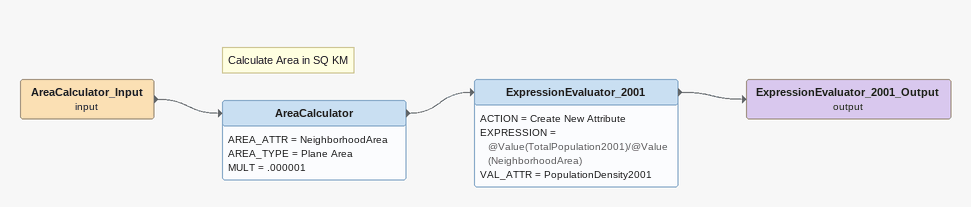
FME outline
AreaCalculator_Input (input)
    -> AreaCalculator
Note: Calculate Area in SQ KM
AreaCalculator
    AREA_ATTR = NeighborhoodArea
    AREA_TYPE = Plane Area
    MULT = .000001
    -> ExpressionEvaluator_2001
ExpressionEvaluator_2001
    ACTION = Create New Attribute
    EXPRESSION = @Value(TotalPopulation2001)/@Value(NeighborhoodArea)
    VAL_ATTR = PopulationDensity2001
    -> ExpressionEvaluator_2001_Output (output)
ExpressionEvaluator_2001_Output (output)
